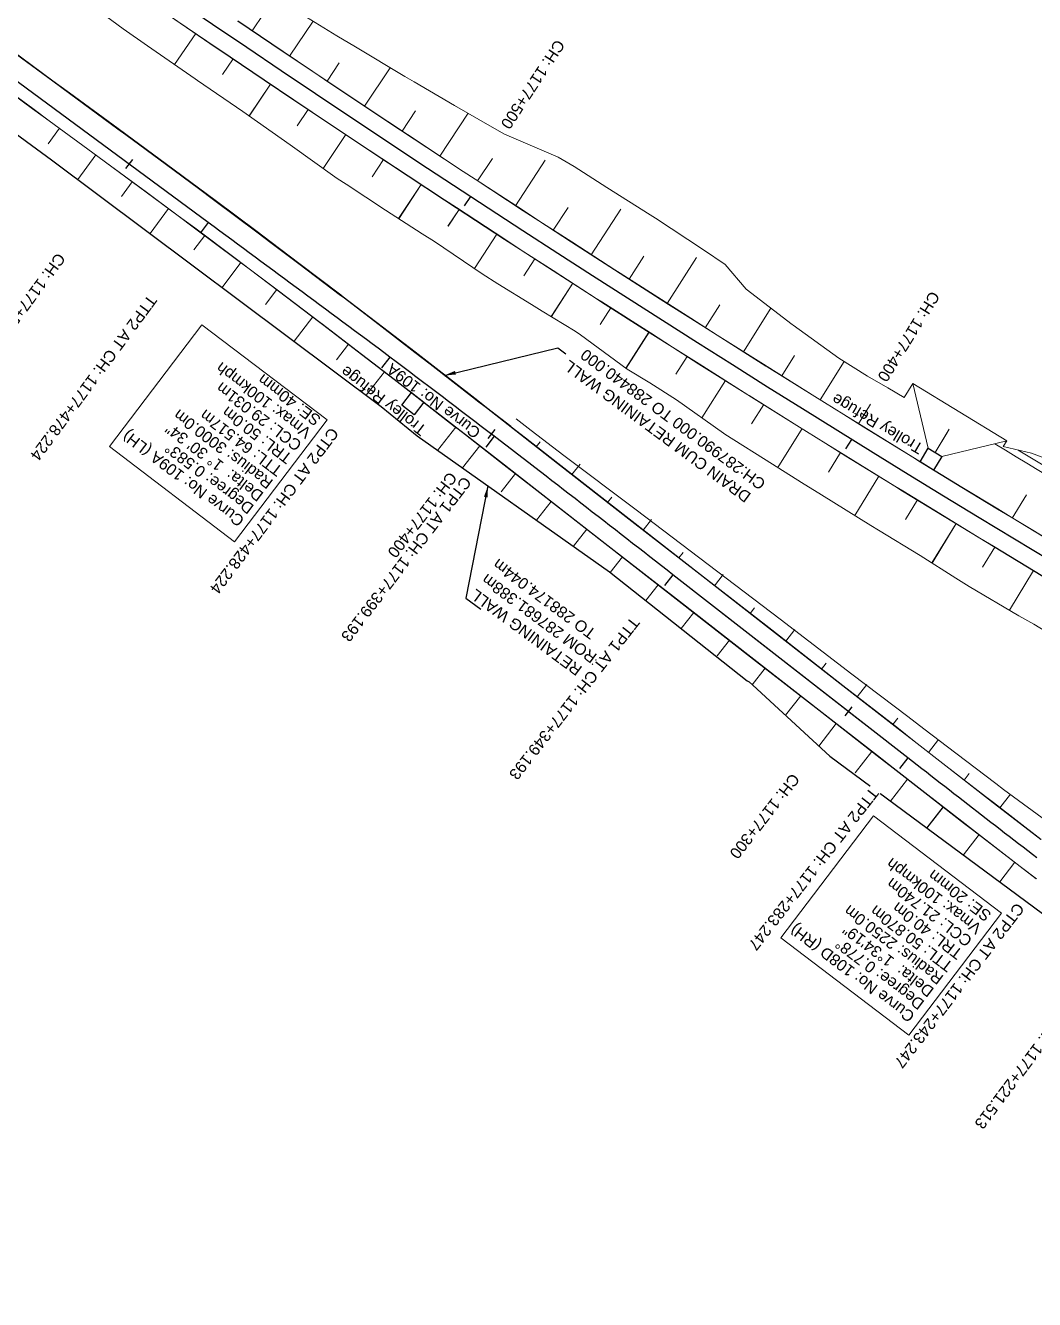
# Model space of a CAD drawing. Header units: metres. Extents: x 646784 to 658818, y 3369438 to 3378376.
# Drawn here: x 654341.6 to 654564.9, y 3372430.7 to 3372712.6 of the extents above; entities that cross this region are included whole.
import ezdxf

# ---------------------------------------------------------------- set-up
doc = ezdxf.new("R2010")
doc.units = ezdxf.units.M
doc.header["$MEASUREMENT"] = 0
doc.linetypes.add('CENTER2', pattern=[1.125, 0.75, -0.125, 0.125, -0.125])
for name, color, linetype, lineweight in [('C-ALIG-DG-SPIRAL', 1, 'CENTER2', 70), ('C-ALIG-LABL-DG', 1, 'Continuous', 25), ('C-ALIG-LABL-DG-MARK', 1, 'Continuous', 25), ('PROPOSED DFCC TOE LINE', 239, 'Continuous', 0), ('PROPOSED DFCC TOE SLOPES', 239, 'Continuous', 0), ('PROPOSED DRAIN CUM RETAINING WALL', 144, 'Continuous', 30), ('PROPOSED RETAINING WALL', 154, 'Continuous', 30)]:
    doc.layers.add(name, color=color, linetype=linetype, lineweight=lineweight)
for name, color, linetype in [('LINK LINE', 190, 'Continuous'), ('PROPOSED DFCC FORMATION LINE', 187, 'Continuous'), ('PROPOSED FORMATION LINE - Connecting line', 187, 'Continuous'), ('Trolley Refuse', 10, 'Continuous')]:
    doc.layers.add(name, color=color, linetype=linetype)
doc.styles.add('Arial', font='arial.ttf')
doc.styles.get("Standard").update_dxf_attribs({"font": 'arial.ttf'})
doc.styles.add('Style-Arial', font='arial.ttf')
doc.dimstyles.new('ISO-25', dxfattribs={"dimtxt": 2.5, "dimasz": 2.5, "dimexe": 1.25, "dimexo": 0.625, "dimtad": 1, "dimtxsty": 'Standard', "dimcen": 2.5, "dimadec": 0, "dimazin": 0, "dimtfac": 1, "dimtmove": 0, "dimatfit": 3, "dimfxl": 1, "dimarcsym": 0})

# ---------------------------------------------------------------- blocks, each defined once
blk = doc.blocks.new('Tick Hor')
blk.add_lwpolyline([(-0.5, 0), (0.5, 0)])

msp = doc.modelspace()

# ---------------------------------------------------------------- linework, layer by layer
at = {"layer": 'C-ALIG-DG-SPIRAL', "color": 1, "linetype": 'Continuous', "lineweight": 30, "flags": 128}
msp.add_lwpolyline([(654623.5529, 3372561.5076, -0.03669925), (654139.339, 3372892.2623)], format="xyb", dxfattribs=at)
at = {"layer": 'C-ALIG-LABL-DG', "color": 1, "linetype": 'Continuous', "lineweight": 25}
for p, q in [((654440.0237, 3372674.7567), (654438.654, 3372672.6653)), ((654524.3553, 3372621.0197), (654523.0383, 3372618.8947))]:
    msp.add_line(p, q, dxfattribs=at)
at = {"layer": 'C-ALIG-LABL-DG-MARK', "color": 1, "linetype": 'Continuous', "lineweight": 25}
msp.add_line((654445.3073, 3372621.6982), (654443.4832, 3372619.3165), dxfattribs=at)
at = {"layer": 'LINK LINE', "linetype": 'Continuous', "lineweight": 30}
for p, q in [((654382.0212, 3372669.0329), (654380.2402, 3372666.6188)), ((654422.1745, 3372639.2387), (654420.3735, 3372636.8395)), ((654484.8326, 3372591.0757), (654482.9887, 3372588.7093)), ((654536.8509, 3372550.5426), (654535.007, 3372548.1762))]:
    msp.add_line(p, q, dxfattribs=at)
at = {"layer": 'LINK LINE', "linetype": 'Continuous', "lineweight": 30, "flags": 128}
for points in [[(654382.0212, 3372669.0329), (654268.7331, 3372752.607)], [(654484.8326, 3372591.0757), (654483.5604, 3372592.0671), (654482.2881, 3372593.0584), (654481.0158, 3372594.0497), (654479.7434, 3372595.0409), (654478.471, 3372596.0321), (654477.1984, 3372597.0231), (654475.9258, 3372598.014), (654474.6531, 3372599.0047), (654473.3802, 3372599.9953), (654472.1071, 3372600.9857), (654470.8339, 3372601.9758), (654469.5605, 3372602.9657), (654468.2869, 3372603.9553), (654467.0131, 3372604.9447), (654465.739, 3372605.9337), (654464.4647, 3372606.9224), (654463.1901, 3372607.9108), (654461.9152, 3372608.8988), (654460.64, 3372609.8864), (654459.3644, 3372610.8735), (654458.0886, 3372611.8602), (654456.8123, 3372612.8465), (654455.5357, 3372613.8323), (654454.2587, 3372614.8175), (654452.9813, 3372615.8022), (654451.7035, 3372616.7864), (654450.4252, 3372617.77), (654449.1465, 3372618.753), (654447.8673, 3372619.7354), (654446.5875, 3372620.7171), (654445.3073, 3372621.6982)], [(654565.4032, 3372528.4051), (654564.3799, 3372529.1911), (654563.3569, 3372529.9775), (654562.3344, 3372530.7645), (654561.3122, 3372531.5519), (654560.2903, 3372532.3398), (654559.2688, 3372533.1281), (654558.2476, 3372533.9168), (654557.2267, 3372534.706), (654556.2061, 3372535.4955), (654555.1858, 3372536.2853), (654554.1657, 3372537.0755), (654553.1459, 3372537.866), (654552.1264, 3372538.6569), (654551.107, 3372539.448), (654550.0879, 3372540.2394), (654549.0689, 3372541.031), (654548.0501, 3372541.8228), (654547.0315, 3372542.6149), (654546.013, 3372543.4071), (654544.9947, 3372544.1995), (654543.9764, 3372544.9921), (654542.9583, 3372545.7848), (654541.9403, 3372546.5776), (654540.9223, 3372547.3705), (654539.9044, 3372548.1634), (654538.8866, 3372548.9565), (654537.8687, 3372549.7495), (654536.8509, 3372550.5426), (654484.8326, 3372591.0757)]]:
    msp.add_lwpolyline(points, dxfattribs=at)
for points in [[(654526.8525, 3372558.3335), (654484.8326, 3372591.0757), (654483.5604, 3372592.0671), (654482.2881, 3372593.0584), (654481.0158, 3372594.0497), (654479.7434, 3372595.0409), (654478.471, 3372596.0321), (654477.1984, 3372597.0231), (654475.9258, 3372598.014), (654474.6531, 3372599.0047), (654473.3802, 3372599.9953), (654472.1071, 3372600.9857), (654470.8339, 3372601.9758), (654469.5605, 3372602.9657), (654468.2869, 3372603.9553), (654467.0131, 3372604.9447), (654465.739, 3372605.9337), (654464.4647, 3372606.9224), (654463.1901, 3372607.9108), (654461.9152, 3372608.8988), (654460.64, 3372609.8864), (654459.3644, 3372610.8735), (654458.0886, 3372611.8602), (654456.8123, 3372612.8465), (654455.5357, 3372613.8323), (654454.2587, 3372614.8175), (654452.9813, 3372615.8022), (654451.7035, 3372616.7864), (654450.4252, 3372617.77), (654449.1465, 3372618.753), (654447.8673, 3372619.7354), (654446.5875, 3372620.7171), (654445.3073, 3372621.6982, 0.00241926), (654422.1745, 3372639.2387), (654420.8843, 3372640.2067), (654419.5937, 3372641.1739), (654418.3025, 3372642.1406), (654417.0109, 3372643.1066), (654415.7188, 3372644.0719), (654414.4263, 3372645.0368), (654413.1333, 3372646.001), (654411.84, 3372646.9647), (654410.5463, 3372647.9279), (654409.2522, 3372648.8906), (654407.9578, 3372649.8528), (654406.663, 3372650.8146), (654405.3679, 3372651.776), (654404.0725, 3372652.7369), (654402.7768, 3372653.6975), (654401.4809, 3372654.6577), (654400.1847, 3372655.6176), (654398.8883, 3372656.5771), (654397.5916, 3372657.5364), (654396.2948, 3372658.4954), (654394.9978, 3372659.4541), (654393.7006, 3372660.4126), (654392.4033, 3372661.371), (654391.1058, 3372662.3291), (654389.8082, 3372663.2871), (654388.5105, 3372664.2449), (654387.2128, 3372665.2027), (654385.9149, 3372666.1603), (654384.617, 3372667.1179), (654383.3191, 3372668.0754), (654382.0212, 3372669.0329), (654268.7331, 3372752.607)], [(654445.3073, 3372621.6982, 0.00241926), (654422.1745, 3372639.2387)]]:
    msp.add_lwpolyline(points, format="xyb", dxfattribs=at)
at = {"layer": 'LINK LINE', "color": 190, "linetype": 'Continuous', "lineweight": 0, "flags": 128}
for points in [[(654349.1226, 3372689.8662), (654346.6047, 3372686.4368)], [(654357.1782, 3372683.9507), (654353.1682, 3372678.4977)], [(654365.2215, 3372678.0277), (654362.8181, 3372674.7695)], [(654373.2503, 3372672.0952), (654369.1444, 3372666.5556)], [(654381.2582, 3372666.1415), (654378.8707, 3372662.9393)], [(654389.2477, 3372660.1675), (654385.0938, 3372654.6335)], [(654397.2124, 3372654.1661), (654394.6952, 3372650.8378)], [(654405.1571, 3372648.1349), (654401.0324, 3372642.7195)], [(654413.0843, 3372642.0771), (654410.4296, 3372638.6139)], [(654420.9939, 3372635.9952), (654416.9837, 3372630.796)], [(654436.7827, 3372623.7578), (654432.7743, 3372618.5953)], [(654442.1233, 3372619.5998), (654438.3011, 3372614.6897)], [(654454.6201, 3372619.3716), (654455.5009, 3372620.5022)], [(654454.6205, 3372619.3714), (654455.5013, 3372620.5018)], [(654462.5085, 3372613.2249), (654464.2932, 3372615.5152)], [(654450.0108, 3372613.4552), (654446.8542, 3372609.4037)], [(654470.3966, 3372607.0785), (654471.3004, 3372608.2384)], [(654457.8987, 3372607.3089), (654454.6484, 3372603.1376)], [(654478.2846, 3372600.932), (654480.1208, 3372603.2886)], [(654465.7867, 3372601.1625), (654462.824, 3372597.3602)], [(654473.6748, 3372595.016), (654470.9927, 3372591.5739)], [(654486.1727, 3372594.7856), (654487.1094, 3372595.9877)], [(654494.0607, 3372588.6392), (654495.9759, 3372591.0971)], [(654481.5628, 3372588.8696), (654478.8314, 3372585.3641)], [(654489.4509, 3372582.7231), (654486.67, 3372579.1543)], [(654501.9488, 3372582.4927), (654502.9307, 3372583.7529)], [(654509.8368, 3372576.3463), (654511.8496, 3372578.9294)], [(654497.3389, 3372576.5767), (654494.6501, 3372573.126)], [(654517.7249, 3372570.1998), (654518.756, 3372571.5231)], [(654505.227, 3372570.4303), (654502.3564, 3372566.7463)], [(654525.6129, 3372564.0534), (654527.731, 3372566.7717)], [(654513.115, 3372564.2838), (654509.7891, 3372560.0154)], [(654521.0031, 3372558.1374), (654517.1344, 3372553.1725)], [(654533.5007, 3372557.9072), (654534.5924, 3372559.3084)], [(654541.3883, 3372551.763), (654543.6271, 3372554.6395)], [(654528.8911, 3372551.9909), (654525.1919, 3372547.2435)], [(654528.8916, 3372551.9906), (654525.1931, 3372547.2426)], [(654549.279, 3372545.6268), (654550.4231, 3372547.1001)], [(654536.7806, 3372545.8454), (654533.0046, 3372540.9978)], [(654536.783, 3372545.8435), (654533.011, 3372540.9931)], [(654557.176, 3372539.5033), (654559.5252, 3372542.5402)], [(654544.6769, 3372539.7047), (654541.0529, 3372535.0445)], [(654544.6811, 3372539.7014), (654541.0638, 3372535.0364)], [(654552.5837, 3372533.5737), (654549.1054, 3372529.088)], [(654552.5906, 3372533.5684), (654549.123, 3372529.0749)], [(654560.5074, 3372527.459), (654557.1642, 3372523.1268)], [(654560.5166, 3372527.4519), (654557.1872, 3372523.1098)]]:
    msp.add_lwpolyline(points, dxfattribs=at)
at = {"layer": 'LINK LINE', "linetype": 'Continuous', "lineweight": 0, "elevation": -268.939, "flags": 128}
msp.add_lwpolyline([(654408.3481, 3372625.3195), (654387.8709, 3372598.3866), (654360.1614, 3372619.4543), (654380.6385, 3372646.3872)], close=True, dxfattribs=at)
at = {"layer": 'LINK LINE', "linetype": 'Continuous', "lineweight": 30, "flags": 128}
msp.add_lwpolyline([(654426.9753, 3372631.3726), (654429.7399, 3372629.2261), (654427.5934, 3372626.4616), (654424.8289, 3372628.6081)], close=True, dxfattribs=at)
at = {"layer": 'LINK LINE', "color": 190, "lineweight": 0, "flags": 128}
msp.add_lwpolyline([(654450.1983, 3372625.5508), (654453.5052, 3372623.0148), (654460.7298, 3372617.4746), (654476.6914, 3372605.4199), (654492.6553, 3372593.368), (654508.5515, 3372581.2292), (654524.4504, 3372569.0939), (654536.8217, 3372559.7051), (654540.3798, 3372556.9988), (654547.4203, 3372551.6229), (654556.2807, 3372544.8954), (654558.0277, 3372543.5705), (654568.7342, 3372535.6663)], dxfattribs=at)
at = {"layer": 'LINK LINE', "linetype": 'Continuous', "lineweight": 0, "flags": 128}
msp.add_lwpolyline([(654557.5459, 3372516.1737), (654537.0813, 3372489.2313), (654508.7467, 3372510.7532), (654529.2113, 3372537.6957)], close=True, dxfattribs=at)
at = {"layer": 'PROPOSED DFCC FORMATION LINE', "lineweight": 0, "flags": 128}
for points in [[(654566.6758, 3372590.7163), (654555.7444, 3372597.3203), (654552.7605, 3372599.1313), (654544.8342, 3372603.9591), (654535.6773, 3372609.568), (654533.9453, 3372610.6328), (654523.0776, 3372617.3411), (654518.6465, 3372620.09), (654512.2315, 3372624.084), (654501.6686, 3372630.6971), (654501.4069, 3372630.8615), (654490.6039, 3372637.6735), (654484.7439, 3372641.3888), (654479.8228, 3372644.5199), (654469.0635, 3372651.4007), (654467.8729, 3372652.1651), (654458.3263, 3372658.3158), (654451.0559, 3372663.0256), (654447.6111, 3372665.265), (654436.9182, 3372672.2485), (654434.2935, 3372673.97), (654426.2476, 3372679.266), (654417.586, 3372684.9982), (654415.5994, 3372686.3174), (654404.9738, 3372693.4029), (654400.9339, 3372696.1097), (654394.3709, 3372700.5221), (654384.3375, 3372707.3043), (654383.7907, 3372707.6752), (654373.2334, 3372714.862)], [(654566.7016, 3372590.7591), (654555.7704, 3372597.3631), (654552.7864, 3372599.174), (654544.8603, 3372604.0018), (654535.7035, 3372609.6106), (654533.9715, 3372610.6753), (654523.104, 3372617.3836), (654518.6729, 3372620.1325), (654512.2579, 3372624.1264), (654501.6952, 3372630.7394), (654501.4335, 3372630.9038), (654490.6307, 3372637.7158), (654484.7707, 3372641.431), (654479.8496, 3372644.5621), (654469.0905, 3372651.4428), (654467.8999, 3372652.2072), (654458.3534, 3372658.3578), (654451.0832, 3372663.0675), (654447.6384, 3372665.3069), (654436.9456, 3372672.2903), (654434.321, 3372674.0118), (654426.2751, 3372679.3077), (654417.6137, 3372685.0398), (654415.6271, 3372686.3591), (654405.0016, 3372693.4444), (654400.9618, 3372696.1512), (654394.3988, 3372700.5636), (654384.3656, 3372707.3457), (654383.8188, 3372707.7166), (654373.2616, 3372714.9033)], [(654570.5695, 3372597.1848), (654559.6588, 3372603.7763), (654556.6805, 3372605.5839), (654548.7692, 3372610.4026), (654539.6295, 3372616.0009), (654537.9008, 3372617.0637), (654527.0536, 3372623.7593), (654522.6309, 3372626.5031), (654516.2279, 3372630.4896), (654505.685, 3372637.0901), (654505.4237, 3372637.2543), (654494.6411, 3372644.0534), (654488.7922, 3372647.7618), (654483.8803, 3372650.8869), (654473.1413, 3372657.7547), (654471.953, 3372658.5177), (654462.4243, 3372664.6568), (654455.1677, 3372669.3577), (654451.7294, 3372671.5929), (654441.0566, 3372678.5632), (654438.4369, 3372680.2815), (654430.4062, 3372685.5674), (654421.7609, 3372691.2888), (654419.7781, 3372692.6056), (654409.1725, 3372699.6777), (654405.1402, 3372702.3794), (654398.5896, 3372706.7836), (654388.5751, 3372713.5529)], [(654570.5953, 3372597.2276), (654559.6847, 3372603.8191), (654556.7064, 3372605.6266), (654548.7953, 3372610.4453), (654539.6557, 3372616.0436), (654537.927, 3372617.1063), (654527.08, 3372623.8018), (654522.6573, 3372626.5456), (654516.2544, 3372630.532), (654505.7116, 3372637.1325), (654505.4503, 3372637.2966), (654494.6679, 3372644.0957), (654488.819, 3372647.804), (654483.9072, 3372650.9291), (654473.1684, 3372657.7968), (654471.98, 3372658.5598), (654462.4515, 3372664.6988), (654455.195, 3372669.3997), (654451.7567, 3372671.6348), (654441.084, 3372678.605), (654438.4644, 3372680.3233), (654430.4337, 3372685.6092), (654421.7886, 3372691.3305), (654419.8058, 3372692.6473), (654409.2003, 3372699.7193), (654405.1681, 3372702.4209), (654398.6175, 3372706.825), (654388.6032, 3372713.5943)], [(654566.2823, 3372532.476), (654555.7376, 3372540.6134), (654554.003, 3372541.9573), (654545.2126, 3372548.7853), (654538.2217, 3372554.2287), (654534.6954, 3372556.9763), (654522.4457, 3372566.5213), (654506.6697, 3372578.8142), (654490.8936, 3372591.107), (654475.1175, 3372603.3999), (654459.3414, 3372615.6928), (654452.1601, 3372621.2885), (654443.5627, 3372627.9854), (654441.6385, 3372629.4829), (654441.1727, 3372629.8445)]]:
    msp.add_lwpolyline(points, dxfattribs=at)
at = {"layer": 'PROPOSED DFCC TOE LINE', "lineweight": 0, "flags": 128}
for points in [[(654572.4151, 3372575.4243), (654564.689, 3372580.1124), (654561.4183, 3372581.9824), (654550.3962, 3372588.4995), (654547.4259, 3372590.3502), (654539.5635, 3372595.3283), (654530.3522, 3372600.9005), (654528.6099, 3372601.9583), (654517.7459, 3372608.7342), (654513.3192, 3372611.5152), (654506.9001, 3372615.5387), (654496.3312, 3372622.2012), (654496.0694, 3372622.3669), (654485.6165, 3372629.7921), (654479.7557, 3372633.5363), (654474.7586, 3372636.5734), (654464.4149, 3372644.1573), (654463.2511, 3372644.9691), (654455.9301, 3372649.4174), (654453.5213, 3372650.881), (654446.1125, 3372655.4128), (654442.6615, 3372657.6598), (654432.0625, 3372664.8394), (654429.3914, 3372666.5029), (654421.2712, 3372671.7252), (654412.5819, 3372677.458), (654410.5887, 3372678.7771), (654400.1415, 3372686.1811), (654396.1752, 3372689.0165), (654389.677, 3372693.5554), (654379.6743, 3372700.4282), (654379.129, 3372700.8037), (654368.6144, 3372708.0999), (654363.1951, 3372711.868), (654358.2095, 3372715.5547)], [(654403.7412, 3372714.4297), (654410.4678, 3372710.3204), (654414.6328, 3372707.8379), (654425.5537, 3372701.297), (654427.6056, 3372700.0954), (654436.5493, 3372694.8762), (654444.8741, 3372690.0871), (654447.594, 3372688.5383), (654459.4546, 3372683.463), (654462.9766, 3372681.3833), (654470.2601, 3372676.781), (654479.8008, 3372670.7365), (654480.9905, 3372669.9853), (654491.5861, 3372662.9787), (654496.3726, 3372659.6952), (654501.083, 3372654.2334), (654511.1996, 3372646.4465), (654511.4448, 3372646.2584), (654521.5445, 3372639.0111), (654527.9332, 3372635.0376), (654532.4101, 3372632.406), (654536.0002, 3372630.2814)], [(654536.0002, 3372630.2814), (654537.9111, 3372633.4006), (654558.6983, 3372620.666), (654557.9488, 3372619.4425)], [(654541.3593, 3372619.0461), (654537.9111, 3372633.4006)], [(654544.3438, 3372617.2177), (654558.6983, 3372620.666)], [(654557.9488, 3372619.4425), (654564.2024, 3372617.9656), (654567.5074, 3372616.721), (654578.9431, 3372611.0952), (654582.0318, 3372608.9841), (654589.6571, 3372604.2753), (654598.9828, 3372598.5526), (654600.4814, 3372597.6366), (654611.3291, 3372591.0354), (654615.9921, 3372588.2143), (654622.2013, 3372584.4739), (654633.7315, 3372579.1279), (654633.7699, 3372579.1099), (654647.3609, 3372572.7659), (654651.8633, 3372570.6727), (654660.5678, 3372565.6829), (654669.1647, 3372560.6579), (654674.3734, 3372557.676), (654686.5208, 3372550.7198), (654691.7134, 3372547.7099), (654703.8575, 3372540.7479), (654704.9968, 3372540.0955)]]:
    msp.add_lwpolyline(points, dxfattribs=at)
for points in [[(654710.5193, 3372529.65), (654657.4168, 3372560.2071), (654654.1668, 3372562.0773), (654650.9184, 3372563.9472), (654647.672, 3372565.8168), (654644.4279, 3372567.6867), (654641.1862, 3372569.5572), (654637.9473, 3372571.4287), (654634.7113, 3372573.3015), (654631.4784, 3372575.1761, -0.0055043), (654556.104, 3372620.0428)], [(654709.9673, 3372531.6983), (654658.1649, 3372561.5072), (654654.9149, 3372563.3774), (654651.6667, 3372565.2472), (654648.4206, 3372567.1167), (654645.1769, 3372568.9863), (654641.9359, 3372570.8565), (654638.6978, 3372572.7275), (654635.4627, 3372574.5998), (654632.2308, 3372576.4737, -0.00518329), (654561.2518, 3372618.6624)]]:
    msp.add_lwpolyline(points, format="xyb", dxfattribs=at)
at = {"layer": 'PROPOSED DFCC TOE SLOPES', "linetype": 'Continuous', "lineweight": 0, "flags": 128}
for points in [[(654391.7379, 3372711.415), (654394.3154, 3372715.2221)], [(654400.0172, 3372705.8237), (654405.2087, 3372713.5332)], [(654379.2491, 3372710.8273), (654374.5717, 3372703.966)], [(654379.2554, 3372710.823), (654374.5918, 3372703.9521)], [(654387.5295, 3372705.207), (654385.1743, 3372701.7372)], [(654387.5367, 3372705.2021), (654385.1897, 3372701.7267)], [(654408.3106, 3372700.2552), (654411.026, 3372704.3122)], [(654416.6215, 3372694.7105), (654422.3025, 3372703.2443)], [(654395.8239, 3372699.6055), (654391.0775, 3372692.5772)], [(654395.8323, 3372699.5999), (654391.1044, 3372692.5584)], [(654404.1344, 3372694.0255), (654401.7075, 3372690.411)], [(654404.1437, 3372694.0193), (654401.7271, 3372690.3972)], [(654424.9441, 3372689.1822), (654427.9219, 3372693.6777)], [(654433.2803, 3372683.6757), (654439.53, 3372693.1614)], [(654412.4623, 3372688.4695), (654407.4703, 3372680.987)], [(654412.4686, 3372688.4653), (654407.4913, 3372680.9722)], [(654420.7983, 3372682.9322), (654418.2824, 3372679.1446)], [(654420.8064, 3372682.9269), (654418.3001, 3372679.1329)], [(654441.6292, 3372678.1893), (654444.8988, 3372683.1802)], [(654449.9938, 3372672.7265), (654456.5603, 3372682.8061)], [(654429.1503, 3372677.4152), (654424.1631, 3372669.8653)], [(654429.1578, 3372677.4103), (654424.1888, 3372669.8488)], [(654437.5148, 3372671.9185), (654435.0655, 3372668.1914)], [(654437.5237, 3372671.9127), (654435.0849, 3372668.1784)], [(654458.3709, 3372667.2826), (654461.6471, 3372672.3391)], [(654466.7629, 3372661.8615), (654473.2901, 3372671.9906)], [(654445.8963, 3372666.4447), (654440.9265, 3372658.835)], [(654445.9035, 3372666.44), (654440.9508, 3372658.8186)], [(654475.1677, 3372656.4589), (654478.4197, 3372661.5309)], [(654454.2885, 3372660.9911), (654451.8288, 3372657.2059)], [(654454.2971, 3372660.9855), (654451.8479, 3372657.1941)], [(654483.584, 3372651.0764), (654490.0617, 3372661.2372)], [(654462.6969, 3372655.5594), (654457.9402, 3372648.196)], [(654462.7039, 3372655.5548), (654457.9642, 3372648.1814)], [(654492.015, 3372645.7184), (654495.2391, 3372650.8072)], [(654471.1159, 3372650.1475), (654468.7341, 3372646.4422)], [(654471.1232, 3372650.1428), (654468.7496, 3372646.4312)], [(654500.462, 3372640.3829), (654506.5424, 3372650.0312)], [(654479.5478, 3372644.7551), (654474.4569, 3372636.7946)], [(654479.5568, 3372644.7494), (654474.4873, 3372636.7723)], [(654487.9967, 3372639.3857), (654485.4849, 3372635.4333)], [(654488.0054, 3372639.3802), (654485.5045, 3372635.4208)], [(654508.9207, 3372635.0643), (654511.7333, 3372639.5488)], [(654517.3904, 3372629.7658), (654522.7059, 3372638.2888)], [(654496.4601, 3372634.0399), (654491.2495, 3372625.7907)], [(654496.4666, 3372634.0358), (654491.2721, 3372625.7746)], [(654504.9321, 3372628.7129), (654502.2453, 3372624.4398)], [(654504.9394, 3372628.7083), (654502.2624, 3372624.4291)], [(654525.8737, 3372624.4913), (654528.544, 3372628.8001)], [(654513.4171, 3372623.4047), (654508.0467, 3372614.82)], [(654513.4259, 3372623.3992), (654508.0792, 3372614.7996)], [(654542.8515, 3372618.1319), (654545.6766, 3372622.7389)], [(654542.8541, 3372618.1303), (654545.9772, 3372623.2827)], [(654521.9183, 3372618.1191), (654519.2343, 3372613.8022)], [(654521.9276, 3372618.1134), (654519.2562, 3372613.7885)], [(654530.4354, 3372612.8581), (654525.0674, 3372604.1678)], [(654530.4418, 3372612.8541), (654525.0911, 3372604.153)], [(654559.9437, 3372603.6042), (654563.0668, 3372608.7566)], [(654538.96, 3372607.6159), (654536.2881, 3372603.2709)], [(654538.9681, 3372607.611), (654536.3073, 3372603.2593)], [(654547.4996, 3372602.3942), (654542.1699, 3372593.678)], [(654547.5073, 3372602.3896), (654542.1983, 3372593.6601)], [(654556.0512, 3372597.1934), (654553.3589, 3372592.7665)], [(654556.0607, 3372597.1877), (654553.3816, 3372592.753)], [(654564.62, 3372592.0167), (654559.3107, 3372583.2285)], [(654564.627, 3372592.0125), (654559.337, 3372583.213)]]:
    msp.add_lwpolyline(points, dxfattribs=at)
at = {"layer": 'PROPOSED DRAIN CUM RETAINING WALL', "flags": 128}
msp.add_lwpolyline([(654448.95, 3372623.8524), (654443.5934, 3372628.0249), (654441.6692, 3372629.5223), (654431.131, 3372637.7046), (654427.7828, 3372640.2949), (654420.5641, 3372645.859), (654411.9018, 3372652.4914), (654411.3487, 3372652.9132), (654402.1062, 3372659.9317), (654395.9395, 3372664.5833), (654392.8366, 3372666.9145), (654383.5401, 3372673.8614), (654379.8972, 3372676.5685), (654372.817, 3372681.8092), (654363.7945, 3372688.4575), (654362.0749, 3372689.7219), (654351.3257, 3372697.6154), (654347.6711, 3372700.2976), (654331.5477, 3372712.1313)], dxfattribs=at)
at = {"layer": 'PROPOSED FORMATION LINE - Connecting line', "lineweight": 0, "flags": 128}
for points in [[(654331.5181, 3372712.091), (654347.6415, 3372700.2573), (654351.2961, 3372697.5751), (654362.0453, 3372689.6816), (654363.7649, 3372688.4173), (654372.7873, 3372681.769), (654379.8674, 3372676.5284), (654383.5102, 3372673.8213), (654392.8066, 3372666.8745), (654395.9094, 3372664.5434), (654402.076, 3372659.8918), (654411.3184, 3372652.8734), (654411.8715, 3372652.4516), (654420.5336, 3372645.8194), (654427.7523, 3372640.2554), (654431.1004, 3372637.6651), (654441.1727, 3372629.8445)], [(654441.2023, 3372629.8848), (654431.131, 3372637.7046), (654427.7828, 3372640.2949), (654420.5641, 3372645.859), (654411.9018, 3372652.4914), (654411.3487, 3372652.9132), (654402.1062, 3372659.9317), (654395.9395, 3372664.5833), (654392.8366, 3372666.9145), (654383.5401, 3372673.8614), (654379.8972, 3372676.5685), (654372.817, 3372681.8092), (654363.7945, 3372688.4575), (654362.0749, 3372689.7219), (654351.3257, 3372697.6154), (654347.6711, 3372700.2976), (654331.5477, 3372712.1313)], [(654436.6997, 3372623.7589), (654426.4775, 3372631.6959), (654423.1354, 3372634.2815), (654415.9329, 3372639.8331), (654407.2925, 3372646.4487), (654406.7408, 3372646.8694), (654397.5217, 3372653.8702), (654391.3706, 3372658.51), (654388.2755, 3372660.8353), (654379.0025, 3372667.7646), (654375.3683, 3372670.4653), (654368.3021, 3372675.6957), (654359.2916, 3372682.3351), (654357.5736, 3372683.5984), (654346.8289, 3372691.4885), (654343.1743, 3372694.1707), (654327.0509, 3372706.0044)], [(654327.0805, 3372706.0447), (654343.2039, 3372694.211), (654346.8584, 3372691.5288), (654357.6032, 3372683.6387), (654359.3212, 3372682.3754), (654368.3318, 3372675.7359), (654375.3981, 3372670.5054), (654379.0324, 3372667.8047), (654388.3055, 3372660.8753), (654391.4006, 3372658.55), (654397.5518, 3372653.9101), (654406.7712, 3372646.9092), (654407.3229, 3372646.4884), (654415.9634, 3372639.8727), (654423.166, 3372634.321), (654426.5081, 3372631.7354), (654436.7294, 3372623.7992)], [(654566.3128, 3372532.5157), (654555.7682, 3372540.6529), (654554.0337, 3372541.9969), (654545.2433, 3372548.8248), (654538.2524, 3372554.2681), (654534.7261, 3372557.0157), (654522.4765, 3372566.5607), (654506.7004, 3372578.8536), (654490.9243, 3372591.1465), (654475.1482, 3372603.4394), (654459.3721, 3372615.7322), (654452.1908, 3372621.328), (654443.5934, 3372628.0249), (654441.6692, 3372629.5223), (654441.2023, 3372629.8848)], [(654565.2328, 3372523.7647), (654561.6815, 3372526.4898), (654551.1147, 3372534.6442), (654549.3774, 3372535.9903), (654540.5765, 3372542.8264), (654533.5816, 3372548.2728), (654530.0548, 3372551.0208), (654517.8052, 3372560.5658), (654502.0291, 3372572.8587), (654486.253, 3372585.1516), (654470.4769, 3372597.4444), (654454.7008, 3372609.7373), (654447.5195, 3372615.333), (654438.9251, 3372622.0276), (654437.0023, 3372623.524), (654436.6996, 3372623.759)], [(654565.2632, 3372523.8044), (654561.712, 3372526.5294), (654551.1453, 3372534.6837), (654549.408, 3372536.0298), (654540.6072, 3372542.8659), (654533.6123, 3372548.3123), (654530.0855, 3372551.0602), (654517.8359, 3372560.6053), (654502.0598, 3372572.8981), (654486.2837, 3372585.191), (654470.5076, 3372597.4839), (654454.7315, 3372609.7768), (654447.5503, 3372615.3725), (654438.9558, 3372622.0671), (654437.033, 3372623.5634), (654436.7294, 3372623.7992)]]:
    msp.add_lwpolyline(points, dxfattribs=at)
at = {"layer": 'PROPOSED RETAINING WALL', "flags": 128}
msp.add_lwpolyline([(654292.9194, 3372722.0468), (654335.893, 3372691.231), (654347.343, 3372682.852), (654420.296, 3372628.32), (654428.228, 3372621.808), (654470.831, 3372591.702), (654501.259, 3372567.597), (654501.727, 3372567.356), (654502.496, 3372566.611), (654515.8228, 3372554.3766), (654519.576, 3372550.931), (654620.769, 3372476.078), (654630.901, 3372469.049), (654673.202, 3372442.49), (654679.2091, 3372438.5001), (654690.0372, 3372430.7109)], dxfattribs=at)
at = {"layer": 'Trolley Refuse'}
msp.add_lwpolyline([(654542.5154, 3372614.2332), (654539.531, 3372616.0616), (654541.3593, 3372619.0461), (654544.3438, 3372617.2177)], close=True, dxfattribs=at)

# ---------------------------------------------------------------- block references
at = {"layer": 'LINK LINE', "linetype": 'Continuous', "lineweight": 30}
for p, xscale, yscale, zscale, rotation in [((654364.4973, 3372681.9605), 2.500000000000001, 2.500000000000001, 2.500000000000001, 233.583329216689), ((654444.6662, 3372622.189), 2.499999999999985, 2.499999999999985, 2.499999999999985, 232.5668320698039), ((654523.636, 3372560.8398), 2.5, 2.5, 2.5, 232.0739464323958)]:
    msp.add_blockref('Tick Hor', p, dxfattribs=dict(at, xscale=xscale, yscale=yscale, zscale=zscale, rotation=rotation))

# ---------------------------------------------------------------- texts
at = {"layer": 'LINK LINE', "linetype": 'Continuous', "lineweight": 30, "style": 'Style-Arial'}
for s, rotation, p in [('Trolley Refuge', 142.465514, (654430.5533, 3372623.6279)), ('Curve No: 109A', 142.754117, (654442.5255, 3372622.995))]:
    msp.add_text(s, height=2.5, rotation=rotation, dxfattribs=at).set_placement(p)
at = {"layer": 'LINK LINE', "linetype": 'Continuous', "lineweight": 30, "char_height": 2.5, "attachment_point": 7, "line_spacing_factor": 0.84, "style": 'Style-Arial'}
for s, insert, rotation in [('Curve No: 109A (LH)\\PDegree: 0.583%%D\\PDelta:  {\\fArial|b0|i0|c0|p34;1° 30\' 34"}\\PRadius: 3000.0m\\PTTL: {\\fArial|b0|i0|c0|p34;64.517}m\\PTRL: 50.0m\\PCCL: {\\fArial|b0|i0|c0|p34;29.031}m\\PVmax: 100kmph\\PSE: 40mm', (654407.2052, 3372625.8166), 142.754117), ('Curve No: 108D (RH)\\PDegree: 0.778%%D\\PDelta:  1%%D34\'19"\\PRadius: 2250.0m\\PTTL: 50.870m\\PTRL: 40.0m\\PCCL: 21.740m\\PVmax: 100kmph\\PSE: 20mm', (654555.5426, 3372516.1549), 142.780985)]:
    msp.add_mtext(s, dxfattribs=dict(at, insert=insert, rotation=rotation))
at = {"layer": 'PROPOSED RETAINING WALL', "char_height": 2.5, "attachment_point": 3, "rotation": 143.557367}
for s, insert, width in [('\\pxql; DRAIN CUM RETAINING WALL \\PCH:287990.000 TO 288440.000', (654454.0461, 3372641.4335), 59.150247), (' \\PRETAINING WALL \\PFROM {\\fArial|b0|i0|c0|p39;287681.388}m \\PTO 288174.044m ', (654437.294, 3372582.7114), 32.412449)]:
    msp.add_mtext(s, dxfattribs=dict(at, insert=insert, width=width))
at = {"layer": 'Trolley Refuse', "style": 'Style-Arial'}
msp.add_text('Trolley Refuge', height=2.5, rotation=149.48317, dxfattribs=at).set_placement((654540.5081, 3372619.7654))

# ---------------------------------------------------------------- leaders
at = {"layer": 'PROPOSED RETAINING WALL'}
msp.add_leader([(654434.2955, 3372635.1843), (654459.3772, 3372641.2568), (654461.1876, 3372639.9339)], dimstyle='ISO-25', override={"dimtxt": 3, "dimtad": 0, "dimdec": 3, "dimzin": 2, "dimtdec": 3}, dxfattribs=at)
at = {"layer": 'PROPOSED RETAINING WALL', "linetype": 'Continuous', "lineweight": 0, "ltscale": 5}
msp.add_leader([(654443.9259, 3372610.7148), (654439.0164, 3372585.9043), (654442.3543, 3372583.4395)], dimstyle='ISO-25', override={"dimtxt": 3, "dimtad": 0, "dimdec": 3, "dimzin": 2, "dimtdec": 3}, dxfattribs=at)

# ---------------------------------------------------------------- next in the draw order: texts
at = {"layer": 'C-ALIG-LABL-DG', "color": 1, "linetype": 'Continuous', "lineweight": 25, "char_height": 2.5, "width": 22.502814, "attachment_point": 4, "style": 'Arial', "bg_fill": 3, "box_fill_scale": 1.04, "bg_fill_color": 256, "bg_fill_true_color": 13158600, "bg_fill_transparency": 0}
for s, insert, rotation in [('CH: 1177+500', (654460.0489, 3372709.0238), 236.778057), ('CH: 1177+400', (654542.9751, 3372653.391), 238.210451)]:
    msp.add_mtext(s, dxfattribs=dict(at, insert=insert, rotation=rotation))
at = {"layer": 'LINK LINE', "linetype": 'Continuous', "lineweight": 30, "char_height": 2.5, "attachment_point": 6, "style": 'Arial', "bg_fill": 3, "box_fill_scale": 1.04, "bg_fill_color": 256, "bg_fill_true_color": 13158600, "bg_fill_transparency": 0}
for s, insert, width, rotation in [('TTP2 AT CH: 1177+478.224', (654343.4931, 3372616.8065), 44.550921, 233.583329), ('CTP1 AT CH: 1177+399.193', (654412.2348, 3372576.7476), 44.860948, 232.551411), ('TTP1 AT CH: 1177+349.193', (654449.3913, 3372546.2074), 44.561255, 232.073946), ('TTP2 AT CH: 1177+283.247', (654502.3169, 3372508.4829), 44.561255, 232.073946), ('CTP1 AT CH: 1177+221.513', (654552.4282, 3372468.9104), 44.860948, 233.136686)]:
    msp.add_mtext(s, dxfattribs=dict(at, insert=insert, width=width, rotation=rotation))

# ---------------------------------------------------------------- next in the draw order: texts
at = {"layer": 'LINK LINE', "linetype": 'Continuous', "lineweight": 30, "char_height": 2.5, "style": 'Arial', "bg_fill": 3, "box_fill_scale": 1.04, "bg_fill_color": 256, "bg_fill_true_color": 13158600, "bg_fill_transparency": 0}
for s, insert, width, attachment_point, rotation in [('CH: 1177+500', (654349.5966, 3372661.762), 22.502814, 4, 233.583329), ('CTP2 AT CH: 1177+428.224', (654383.2125, 3372587.3352), 44.850614, 6, 233.105864), ('CH: 1177+400', (654436.2743, 3372613.2891), 22.502814, 4, 232.566832), ('CH: 1177+300', (654512.1013, 3372546.5753), 22.502814, 4, 232.073946), ('CTP2 AT CH: 1177+243.247', (654534.6032, 3372482.4109), 44.860948, 6, 232.583242)]:
    msp.add_mtext(s, dxfattribs=dict(at, insert=insert, width=width, attachment_point=attachment_point, rotation=rotation))

doc.saveas('drawing.dxf')
